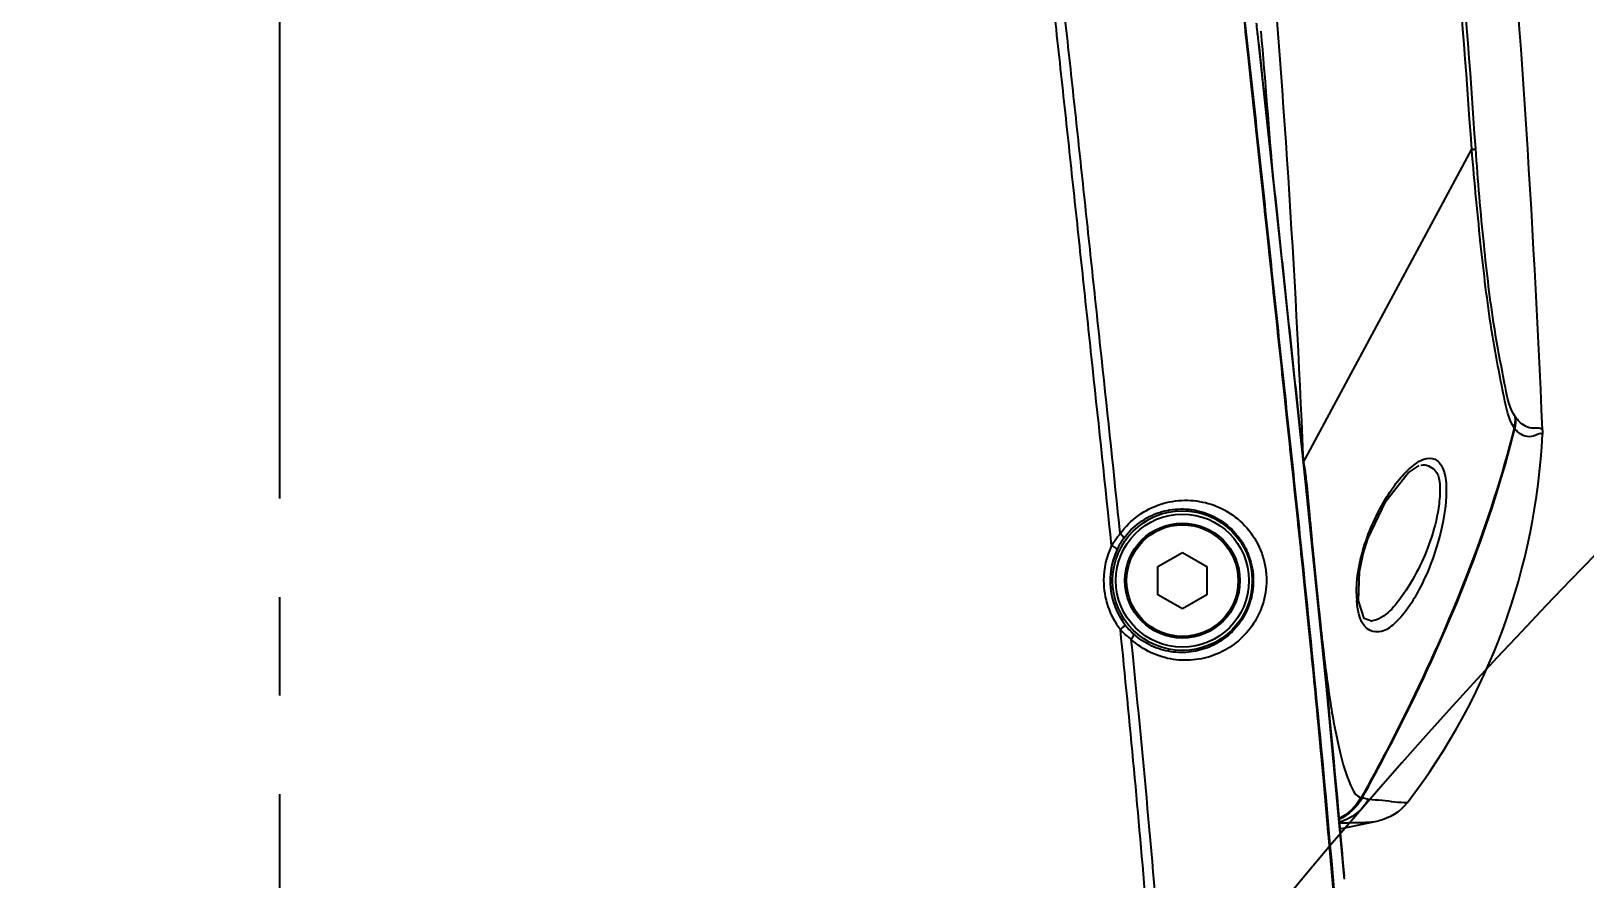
# Model space of a CAD drawing. Header units: millimetres. Extents: x 4086 to 8300, y 123 to 1549.
# Drawn here: x 7767.35 to 7791.01, y 1172.76 to 1185.67 of the extents above; entities that cross this region are included whole.
import ezdxf

# ---------------------------------------------------------------- set-up
doc = ezdxf.new("R2010")
doc.units = ezdxf.units.MM
doc.linetypes.add('CENTER', pattern=[0.6, 0.375, -0.075, 0.075, -0.075])
for name, color, linetype in [('中心线', 7, 'Continuous'), ('外形图', 7, 'Continuous'), ('尺寸标注', 7, 'Continuous'), ('运动范围', 7, 'Continuous')]:
    doc.layers.add(name, color=color, linetype=linetype)
doc.styles.add('思源黑', font='SourceHanSansCN-Normal.ttf')
doc.dimstyles.new('尺寸标注_1_4比例', dxfattribs={"dimtxt": 7, "dimasz": 6, "dimexe": 2, "dimexo": 1.5, "dimgap": 1, "dimtad": 1, "dimdec": 1, "dimlfac": 4, "dimdsep": 46, "dimtxsty": '思源黑', "dimcen": 0.09, "dimadec": 0, "dimazin": 0, "dimtp": 0.01, "dimtm": 0.01, "dimtfac": 1, "dimtdec": 1, "dimtofl": 0, "dimtmove": 0, "dimatfit": 3, "dimfxl": 1, "dimtolj": 1, "dimarcsym": 0})

# ---------------------------------------------------------------- blocks, each defined once
blk = doc.blocks.new('*D786')
at = {"layer": 'Defpoints', "color": 0}
for p in [(7797.579, 1186.055), (7786.133, 1103.555), (7962.414, 1103.555)]:
    blk.add_point(p, dxfattribs=at)
at = {"layer": '尺寸标注', "color": 0, "lineweight": -2}
for p, q in [((7799.079, 1186.055), (7964.414, 1186.055)), ((7962.414, 1180.055), (7962.414, 1109.555)), ((7787.633, 1103.555), (7964.414, 1103.555))]:
    blk.add_line(p, q, dxfattribs=at)
at = {"layer": '尺寸标注', "color": 0}
for points in [[(7963.414, 1180.055), (7961.414, 1180.055), (7962.414, 1186.055)], [(7961.414, 1109.555), (7963.414, 1109.555), (7962.414, 1103.555)]]:
    blk.add_solid(points, dxfattribs=at)
at = {"layer": '尺寸标注', "color": 0, "insert": (7957.785, 1144.805), "char_height": 7, "attachment_point": 5, "rotation": 90, "style": '思源黑'}
blk.add_mtext('\\A1;330', dxfattribs=at)
blk = doc.blocks.new('*D793')
at = {"layer": 'Defpoints', "color": 0}
for p in [(7771.133, 1271.641), (7552.914, 959.632), (7712.796, 959.632)]:
    blk.add_point(p, dxfattribs=at)
at = {"layer": '尺寸标注', "color": 0, "lineweight": -2}
for p, q in [((7769.633, 1271.641), (7550.914, 1271.641)), ((7552.914, 1265.641), (7552.914, 965.632)), ((7711.296, 959.632), (7550.914, 959.632))]:
    blk.add_line(p, q, dxfattribs=at)
at = {"layer": '尺寸标注', "color": 0}
for points in [[(7553.914, 1265.641), (7551.914, 1265.641), (7552.914, 1271.641)], [(7551.914, 965.632), (7553.914, 965.632), (7552.914, 959.632)]]:
    blk.add_solid(points, dxfattribs=at)
at = {"layer": '尺寸标注', "color": 0, "insert": (7548.289, 1115.636), "char_height": 7, "attachment_point": 5, "rotation": 90, "style": '思源黑'}
blk.add_mtext('\\A1;1248', dxfattribs=at)

msp = doc.modelspace()

# ---------------------------------------------------------------- linework, layer by layer
at = {"layer": '中心线', "linetype": 'CENTER', "ltscale": 20}
msp.add_line((7771.1327, 1186.0546), (7771.1327, 1108.957), dxfattribs=at)
at = {"layer": '外形图'}
for p, q in [((7786.0236, 1185.6657), (7786.0233, 1185.6686)), ((7786.4002, 1182.1632), (7786.0236, 1185.6657)), ((7786.0238, 1185.6635), (7786.0236, 1185.6657)), ((7786.0274, 1185.6271), (7786.0238, 1185.6635)), ((7786.2838, 1181.5807), (7786.047, 1183.7955)), ((7786.7195, 1179.0995), (7789.2877, 1183.8726)), ((7789.9584, 1179.788), (7789.9528, 1179.7957)), ((7788.3214, 1178.9462), (7788.4879, 1179.0573)), ((7784.5103, 1177.5196), (7784.8827, 1177.7346)), ((7784.8827, 1177.7346), (7785.2551, 1177.5196)), ((7784.5103, 1177.0896), (7784.5103, 1177.5196)), ((7785.2551, 1177.5196), (7785.2551, 1177.0896)), ((7784.8827, 1176.8746), (7784.5103, 1177.0896)), ((7785.2551, 1177.0896), (7784.8827, 1176.8746)), ((7787.76, 1176.6859), (7787.7509, 1176.6842)), ((7787.6109, 1173.9999), (7787.6196, 1173.9975)), ((7787.621, 1174), (7787.7156, 1173.9742)), ((7787.2781, 1173.5237), (7787.8662, 1173.6473)), ((7787.3449, 1172.8015), (7787.3445, 1172.8015)), ((7787.3484, 1172.7565), (7787.3445, 1172.8015)), ((7787.3488, 1172.7566), (7787.3449, 1172.8015))]:
    msp.add_line(p, q, dxfattribs=at)
for points in [[(7786.047, 1183.7955), (7785.9912, 1184.3164), (7785.9367, 1184.8232), (7785.8833, 1185.3156), (7785.8312, 1185.7923), (7785.7804, 1186.2512), (7785.7307, 1186.6903), (7785.6816, 1187.1095), (7785.6326, 1187.5105), (7785.5835, 1187.8951), (7785.5346, 1188.265), (7785.4868, 1188.6219), (7785.4368, 1188.9679), (7785.3799, 1189.2978)], [(7787.3449, 1172.8015), (7787.0775, 1175.6935), (7786.7571, 1178.8156), (7786.4002, 1182.1632)], [(7787.1976, 1172.4082), (7787.1179, 1173.3291), (7787.0405, 1174.1924), (7786.9655, 1174.9993), (7786.892, 1175.7629), (7786.8196, 1176.4912), (7786.7483, 1177.19), (7786.6781, 1177.8652), (7786.6091, 1178.522), (7786.5413, 1179.1625), (7786.4749, 1179.7878), (7786.4099, 1180.3986), (7786.2838, 1181.5807)], [(7790.3652, 1179.6029), (7790.3658, 1179.5803), (7790.3658, 1179.5576), (7790.365, 1179.535)], [(7787.6357, 1177.7124), (7787.7073, 1177.9402), (7787.9812, 1178.5157), (7788.3214, 1178.9462)], [(7787.5622, 1176.9989), (7787.5778, 1177.4414), (7787.6357, 1177.7124)], [(7787.76, 1176.6859), (7787.6514, 1176.7279), (7787.5622, 1176.9989)]]:
    msp.add_lwpolyline(points, dxfattribs=at)
for radius in [1.0634, 1.0134, 0.875, 0.85]:
    msp.add_circle((7784.8827, 1177.3046), radius, dxfattribs=at)
for centre, radius, start, end in [((7580.1977, 1170.6646), 210.3575, 2.435308, 7.760472), ((7541.2571, 1166.7586), 248.6204, 3.947142, 7.332745), ((7539.8053, 1166.6795), 250.1354, 3.944738, 7.305672), ((7783.2819, 1185.3748), 2.7571, 5.2501, 6.01098), ((6823.2063, 1106.2846), 966.1435, 4.5787898, 4.7133611), ((7780.3764, 1180.016), 10.0002, 322.47479, 357.24283), ((7790.0919, 1179.7384), 0.1905, 216.39998, 219.28367), ((7784.9039, 1177.3066), 1.2209, 154.24944, 179.95766), ((7784.8776, 1177.3041), 1.0979, 154.30413, 217.61374), ((7784.8613, 1177.312), 1.0797, 144.28363, 154.30921), ((7882.185, 1186.9156), 95.7547, 185.344626, 186.047486), ((7784.9035, 1177.3068), 1.2206, 179.96533, 217.67125), ((7789.1058, 1177.1223), 1.5727, 180.50961, 182.48553), ((7851.6213, 1183.7118), 65.0235, 186.077377, 186.24167), ((7788.9627, 1177.116), 1.4295, 182.4841, 184.66666), ((7784.8613, 1177.2911), 1.077, 217.59662, 227.64108), ((7836.6269, 1182.0706), 49.9396, 186.24031, 186.48458)]:
    msp.add_arc(centre, radius, start, end, dxfattribs=at)
for points, knots in [([(7761.6483, 1143.9202), (7761.6394, 1144.253), (7761.6176, 1144.9183), (7761.5873, 1145.9157), (7761.5608, 1146.9122), (7761.5269, 1148.239), (7761.4849, 1149.8952), (7761.4343, 1151.88), (7761.3743, 1153.8611), (7761.2662, 1156.4957), (7761.0971, 1159.1243), (7760.8466, 1161.7428), (7760.6169, 1163.6993), (7760.3484, 1165.6493), (7760.0487, 1167.5935), (7759.7262, 1169.533), (7759.3871, 1171.4691), (7759.0329, 1173.4021), (7758.6605, 1175.3316), (7758.3288, 1176.9353), (7758.047, 1178.2149), (7757.8263, 1179.1726), (7757.5939, 1180.1275), (7757.3492, 1181.0793), (7757.0984, 1182.0299), (7756.8594, 1182.9838), (7756.6637, 1183.9478), (7756.5413, 1184.9244), (7756.497, 1185.9083), (7756.5215, 1186.8942), (7756.6116, 1187.8781), (7756.8199, 1189.181), (7757.2452, 1190.7805), (7758.0096, 1192.6124), (7759.0148, 1194.3231), (7760.2421, 1195.8814), (7761.6676, 1197.2608), (7763.2661, 1198.4367), (7765.0101, 1199.3855), (7766.8661, 1200.0895), (7768.1563, 1200.3883), (7768.8072, 1200.4934)], [0, 0, 0, 0, 0.0158075, 0.0315982, 0.0473725, 0.0631316, 0.0946059, 0.1260223, 0.1573847, 0.1886988, 0.2511993, 0.2823969, 0.3135655, 0.344711, 0.3758373, 0.4069479, 0.4380488, 0.4691461, 0.5002413, 0.5313361, 0.5468868, 0.5624404, 0.5779918, 0.5935402, 0.6090968, 0.6246633, 0.640218, 0.6557655, 0.6713346, 0.6869311, 0.7025521, 0.7181996, 0.749533, 0.7808609, 0.8121498, 0.8434381, 0.8747382, 0.9060368, 0.9373566, 0.9686954, 1, 1, 1, 1]), ([(7785.3568, 1196.1492), (7785.6833, 1193.334), (7786.2089, 1187.6919), (7786.6044, 1182.0382), (7786.7152, 1179.2086)], [0, 0, 0, 0, 0.5002048, 1, 1, 1, 1]), ([(7785.3851, 1189.2987), (7785.4311, 1189.0592), (7785.483, 1188.6967), (7785.5464, 1188.213), (7785.5942, 1187.85), (7785.6415, 1187.4869), (7785.702, 1187.0023), (7785.7715, 1186.3958), (7785.8496, 1185.6674), (7785.9284, 1184.939), (7786.0079, 1184.2104), (7786.1128, 1183.2389), (7786.241, 1182.0242), (7786.3961, 1180.5667), (7786.5525, 1179.1094), (7786.7581, 1177.1666), (7787.0016, 1174.7373), (7787.2601, 1171.8193), (7787.4873, 1168.8987), (7787.6892, 1165.9755), (7787.8669, 1163.0491), (7788.0186, 1160.1187), (7788.1444, 1157.1836), (7788.2465, 1154.2438), (7788.3258, 1151.2991), (7788.3807, 1148.3497), (7788.4127, 1145.3961), (7788.4228, 1143.4255), (7788.4208, 1142.4396)], [0, 0, 0, 0, 0.0155737, 0.0233585, 0.0311487, 0.0389429, 0.0467377, 0.0623251, 0.0779128, 0.0935054, 0.1091019, 0.1246989, 0.1558905, 0.1870817, 0.2182713, 0.2494556, 0.3118037, 0.3741358, 0.4364679, 0.4988147, 0.5611952, 0.6236317, 0.6861431, 0.7487403, 0.8114259, 0.874199, 0.9370586, 1, 1, 1, 1]), ([(7788.4142, 1143.8502), (7788.4113, 1144.326), (7788.404, 1145.2773), (7788.3921, 1146.704), (7788.3753, 1148.1297), (7788.3521, 1149.5546), (7788.3231, 1150.9785), (7788.2778, 1152.8753), (7788.2082, 1155.2442), (7788.102, 1158.0842), (7787.9731, 1160.9211), (7787.8215, 1163.7552), (7787.6458, 1166.5869), (7787.4437, 1169.4166), (7787.215, 1172.2448), (7787.0063, 1174.6005), (7786.8213, 1176.484), (7786.6753, 1177.8964), (7786.5258, 1179.3087), (7786.3754, 1180.7211), (7786.2245, 1182.1335), (7786.0737, 1183.546), (7785.9476, 1184.7229), (7785.8453, 1185.6641), (7785.7675, 1186.3697), (7785.6867, 1187.0747), (7785.5995, 1187.7788), (7785.5059, 1188.4817), (7785.4422, 1188.9502), (7785.401, 1189.1828)], [0, 0, 0, 0, 0.0313971, 0.062778, 0.0941409, 0.1254848, 0.1568105, 0.1881189, 0.2506861, 0.3131932, 0.3756513, 0.4380724, 0.5004713, 0.5628648, 0.6252697, 0.6876968, 0.7189207, 0.750152, 0.7813901, 0.8126333, 0.843879, 0.8751247, 0.9063655, 0.921983, 0.9375978, 0.953208, 0.9688116, 0.9844114, 1, 1, 1, 1]), ([(7783.9364, 1178.0203), (7783.8426, 1178.9086), (7783.7015, 1180.241), (7783.5116, 1182.0174), (7783.3696, 1183.3496), (7783.2508, 1184.4598), (7783.1541, 1185.3478), (7783.0808, 1186.0137), (7783.0046, 1186.6793), (7782.9368, 1187.2334), (7782.8787, 1187.6762), (7782.8339, 1188.0082), (7782.7902, 1188.3403), (7782.7574, 1188.5612), (7782.7382, 1188.6712)], [0, 0, 0, 0, 0.2500004, 0.3750006, 0.5000008, 0.625001, 0.6875011, 0.7500012, 0.8125012, 0.8750011, 0.9062512, 0.9375012, 0.9687513, 1, 1, 1, 1]), ([(7783.8042, 1177.837), (7783.7092, 1178.7384), (7783.5659, 1180.0905), (7783.3729, 1181.893), (7783.2283, 1183.2449), (7783.1075, 1184.3715), (7783.0095, 1185.2726), (7782.9354, 1185.9483), (7782.8587, 1186.6238), (7782.7907, 1187.1862), (7782.7324, 1187.6356), (7782.6874, 1187.9726), (7782.6436, 1188.3096), (7782.611, 1188.5339), (7782.592, 1188.6456)], [0, 0, 0, 0, 0.2500003, 0.3750005, 0.5000007, 0.6250009, 0.6875009, 0.750001, 0.8125011, 0.875001, 0.906251, 0.937501, 0.9687511, 1, 1, 1, 1]), ([(7786.0233, 1185.6686), (7786.0222, 1185.6794), (7786.0183, 1185.7204), (7786.0144, 1185.7614), (7786.012, 1185.7916)], [0, 0, 0, 0, 0.2632522, 1, 1, 1, 1]), ([(7786.0274, 1185.6271), (7786.0854, 1185.093), (7786.2021, 1184.0249), (7786.3723, 1182.4223), (7786.5426, 1180.8196), (7786.7144, 1179.2171), (7786.8839, 1177.6144), (7787.1018, 1175.4766), (7787.2516, 1173.8719), (7787.3445, 1172.8015)], [0, 0, 0, 0, 0.1249994, 0.2500015, 0.3750038, 0.500006, 0.6250061, 0.7500033, 1, 1, 1, 1]), ([(7789.2877, 1183.8726), (7789.3008, 1183.8749), (7789.3349, 1183.8656), (7789.325, 1183.8851), (7789.3228, 1183.8852)], [0, 0, 0, 0, 0.8604241, 1, 1, 1, 1]), ([(7789.9386, 1179.6256), (7789.8461, 1179.7636), (7789.7481, 1180.2568), (7789.571, 1181.1542), (7789.4203, 1182.421), (7789.3302, 1183.3646), (7789.2877, 1183.8726)], [0, 0, 0, 0, 0.1156929, 0.3387533, 0.644899, 1, 1, 1, 1]), ([(7789.9528, 1179.7957), (7789.8624, 1179.9261), (7789.7706, 1180.4018), (7789.6012, 1181.2642), (7789.4621, 1182.4865), (7789.3819, 1183.397), (7789.3481, 1183.8874)], [0, 0, 0, 0, 0.1148187, 0.3377358, 0.644421, 1, 1, 1, 1]), ([(7790.0078, 1179.73), (7789.9995, 1179.7387), (7789.9825, 1179.7576), (7789.9665, 1179.7774), (7789.9584, 1179.788)], [0, 0, 0, 0, 0.4753717, 1, 1, 1, 1]), ([(7790.3652, 1179.603), (7790.3365, 1179.6367), (7790.1828, 1179.6008), (7790.0654, 1179.6699), (7790.0078, 1179.73)], [0, 0, 0, 0, 0.3474343, 1, 1, 1, 1]), ([(7787.6108, 1173.9996), (7787.8755, 1174.4764), (7788.813, 1176.2784), (7789.5762, 1178.1834), (7789.9386, 1179.6256)], [0, 0, 0, 0, 0.2683139, 1, 1, 1, 1]), ([(7787.6197, 1173.9977), (7787.8848, 1174.4733), (7788.8233, 1176.2722), (7789.585, 1178.1759), (7789.9444, 1179.6175)], [0, 0, 0, 0, 0.2681804, 1, 1, 1, 1]), ([(7789.9935, 1179.566), (7789.9851, 1179.5735), (7789.9682, 1179.5902), (7789.9524, 1179.6079), (7789.9444, 1179.6175)], [0, 0, 0, 0, 0.4746742, 1, 1, 1, 1]), ([(7790.365, 1179.535), (7790.3272, 1179.5617), (7790.1933, 1179.4577), (7790.0534, 1179.5116), (7789.9935, 1179.566)], [0, 0, 0, 0, 0.3640078, 1, 1, 1, 1]), ([(7788.0425, 1178.653), (7788.1009, 1178.7402), (7788.2166, 1178.895), (7788.4032, 1179.0726), (7788.585, 1179.1836), (7788.7868, 1179.1514), (7788.8873, 1178.9415), (7788.9207, 1178.533), (7788.8546, 1178.1804), (7788.787, 1177.9356)], [0, 0, 0, 0, 0.1449679, 0.2652635, 0.3570438, 0.428435, 0.5170635, 0.6490593, 1, 1, 1, 1]), ([(7788.5147, 1179.0642), (7788.5887, 1179.0797), (7788.8149, 1178.9811), (7788.8039, 1178.7484), (7788.8011, 1178.6267)], [0, 0, 0, 0, 0.3833862, 1, 1, 1, 1]), ([(7783.9364, 1178.0203), (7784.0129, 1178.1264), (7784.1987, 1178.312), (7784.5436, 1178.4854), (7784.9146, 1178.5462), (7785.2826, 1178.4972), (7785.6239, 1178.3415), (7785.9132, 1178.0815), (7786.0783, 1177.7877), (7786.1493, 1177.5223), (7786.1616, 1177.3823), (7786.1615, 1177.3123)], [0, 0, 0, 0, 0.1278079, 0.2513407, 0.3714272, 0.4896422, 0.608866, 0.7326324, 0.8635716, 0.9315639, 1, 1, 1, 1]), ([(7787.6185, 1177.7165), (7787.6422, 1177.8044), (7787.747, 1178.1318), (7787.9022, 1178.4432), (7788.0425, 1178.653)], [0, 0, 0, 0, 0.265119, 1, 1, 1, 1]), ([(7788.8011, 1178.6267), (7788.8, 1178.5749), (7788.7821, 1178.351), (7788.7275, 1178.1315), (7788.6743, 1177.9675)], [0, 0, 0, 0, 0.2310633, 1, 1, 1, 1]), ([(7783.9847, 1177.9423), (7784.0531, 1178.0374), (7784.2187, 1178.2033), (7784.5252, 1178.3584), (7784.8537, 1178.4128), (7785.1788, 1178.3689), (7785.4806, 1178.2304), (7785.6919, 1178.0394), (7785.8241, 1177.8457), (7785.9285, 1177.6206), (7785.9621, 1177.4308), (7785.9623, 1177.3046)], [0, 0, 0, 0, 0.1283383, 0.2515445, 0.3706596, 0.4875983, 0.6057293, 0.7291831, 0.7942893, 0.8616915, 1, 1, 1, 1]), ([(7783.8042, 1177.837), (7783.8139, 1177.8535), (7783.8538, 1177.9175), (7783.8995, 1177.9778), (7783.9364, 1178.0203)], [0, 0, 0, 0, 0.2540326, 1, 1, 1, 1]), ([(7783.9364, 1178.0203), (7783.9449, 1178.0128), (7783.9599, 1177.9983), (7783.9769, 1177.9765), (7783.9868, 1177.9585), (7783.987, 1177.946), (7783.9847, 1177.9423)], [0, 0, 0, 0, 0.3573742, 0.651139, 0.8631691, 1, 1, 1, 1]), ([(7783.8042, 1177.837), (7783.8159, 1177.831), (7783.837, 1177.8197), (7783.8635, 1177.8037), (7783.8801, 1177.7917), (7783.8872, 1177.7845), (7783.8887, 1177.7812), (7783.8884, 1177.7801)], [0, 0, 0, 0, 0.382926, 0.6965197, 0.906854, 0.9672075, 1, 1, 1, 1]), ([(7788.787, 1177.9356), (7788.7136, 1177.6695), (7788.5711, 1177.2986), (7788.3182, 1176.8749), (7788.1308, 1176.6557), (7787.9405, 1176.5128), (7787.6088, 1176.5318), (7787.5516, 1176.8338), (7787.538, 1176.9997)], [0, 0, 0, 0, 0.3497289, 0.4989641, 0.6220642, 0.7158197, 0.7890709, 1, 1, 1, 1]), ([(7788.6743, 1177.9675), (7788.576, 1177.6645), (7788.3521, 1177.1984), (7787.9725, 1176.7297), (7787.76, 1176.6859)], [0, 0, 0, 0, 0.594839, 1, 1, 1, 1]), ([(7786.1615, 1177.3123), (7786.1615, 1177.1853), (7786.1222, 1176.9359), (7785.9569, 1176.607), (7785.7145, 1176.3505), (7785.4188, 1176.1748), (7785.0875, 1176.0854), (7784.7389, 1176.0889), (7784.3964, 1176.1923), (7784.1942, 1176.3272), (7784.1045, 1176.4088)], [0, 0, 0, 0, 0.1349455, 0.2633068, 0.385761, 0.5051819, 0.6245663, 0.7461248, 0.8710442, 1, 1, 1, 1]), ([(7785.9623, 1177.3046), (7785.9625, 1177.1897), (7785.9271, 1176.965), (7785.7795, 1176.67), (7785.565, 1176.4411), (7785.3038, 1176.2846), (7785.0109, 1176.2049), (7784.7017, 1176.2084), (7784.3966, 1176.3011), (7784.216, 1176.422), (7784.1357, 1176.4952)], [0, 0, 0, 0, 0.1370288, 0.2659932, 0.3879358, 0.5063118, 0.6246105, 0.7454509, 0.870295, 1, 1, 1, 1]), ([(7783.9374, 1176.5608), (7783.9476, 1176.5691), (7783.9659, 1176.5846), (7783.9886, 1176.6057), (7784.0023, 1176.6209), (7784.0077, 1176.6294), (7784.0086, 1176.633), (7784.008, 1176.634)], [0, 0, 0, 0, 0.3828384, 0.6963944, 0.906741, 0.9671295, 1, 1, 1, 1]), ([(7785.5466, 1142.4201), (7785.5492, 1142.7762), (7785.5485, 1143.4886), (7785.5385, 1144.9133), (7785.5258, 1146.6941), (7785.4988, 1148.831), (7785.4578, 1150.9677), (7785.4056, 1153.1042), (7785.3192, 1155.9523), (7785.1795, 1159.5114), (7784.995, 1163.0685), (7784.8206, 1165.9126), (7784.6754, 1168.0447), (7784.5398, 1169.8205), (7784.4247, 1171.2405), (7784.3064, 1172.6603), (7784.1498, 1174.4343), (7784.0103, 1175.8522), (7783.9374, 1176.5608)], [0, 0, 0, 0, 0.0312499, 0.0624999, 0.125, 0.1874999, 0.2499999, 0.3124999, 0.3749999, 0.4999995, 0.624999, 0.6874993, 0.7499994, 0.8124994, 0.8437496, 0.8749999, 0.9374999, 1, 1, 1, 1]), ([(7784.1045, 1176.4088), (7784.0898, 1176.42), (7784.0307, 1176.4668), (7783.9758, 1176.5189), (7783.9374, 1176.5608)], [0, 0, 0, 0, 0.2452908, 1, 1, 1, 1]), ([(7784.1045, 1176.4088), (7784.1113, 1176.418), (7784.123, 1176.4353), (7784.1352, 1176.4602), (7784.1411, 1176.4799), (7784.1387, 1176.4921), (7784.1357, 1176.4952)], [0, 0, 0, 0, 0.3572482, 0.6509626, 0.8630268, 1, 1, 1, 1]), ([(7785.4776, 1155.7626), (7785.4165, 1157.4861), (7785.3062, 1160.0708), (7785.1205, 1163.515), (7784.9621, 1166.0971), (7784.7821, 1168.6778), (7784.5771, 1171.2566), (7784.3577, 1173.8343), (7784.1923, 1175.551), (7784.1045, 1176.4088)], [0, 0, 0, 0, 0.2499989, 0.3749991, 0.4999995, 0.6249995, 0.7499998, 0.875, 1, 1, 1, 1]), ([(7787.0068, 1176.4306), (7787.0444, 1176.1008), (7787.1158, 1175.5189), (7787.2559, 1174.7529), (7787.3887, 1174.2898), (7787.52, 1174.0226), (7787.5996, 1174.0027)], [0, 0, 0, 0, 0.3932727, 0.6998774, 0.9028148, 1, 1, 1, 1]), ([(7787.5999, 1174.0033), (7787.6017, 1174.0025), (7787.6052, 1174.0011), (7787.6089, 1174), (7787.6107, 1173.9995)], [0, 0, 0, 0, 0.5074042, 1, 1, 1, 1]), ([(7787.7165, 1173.9758), (7787.785, 1173.971), (7787.9822, 1173.9576), (7788.1784, 1173.9258), (7788.3074, 1173.9248)], [0, 0, 0, 0, 0.3474869, 1, 1, 1, 1]), ([(7787.27, 1173.6123), (7787.3368, 1173.615), (7787.5353, 1173.6246), (7787.7368, 1173.6201), (7787.8662, 1173.6473)], [0, 0, 0, 0, 0.3360765, 1, 1, 1, 1])]:
    msp.add_open_spline(points, degree=3, knots=knots, dxfattribs=at)
for points in [[(7789.9386, 1179.6256), (7789.9497, 1179.681), (7789.9588, 1179.7393), (7789.9486, 1179.7949)], [(7789.9444, 1179.6175), (7789.9555, 1179.673), (7789.9645, 1179.7315), (7789.9541, 1179.7872)], [(7786.7312, 1179.0617), (7786.7433, 1179.0196), (7786.7517, 1178.9757), (7786.7516, 1178.9319)], [(7786.7552, 1178.932), (7786.7734, 1178.7756), (7786.7886, 1178.6188), (7786.8033, 1178.4621)], [(7786.8033, 1178.4621), (7786.8106, 1178.3842), (7786.8178, 1178.3063), (7786.825, 1178.2283)], [(7786.825, 1178.2283), (7786.8322, 1178.151), (7786.8394, 1178.0737), (7786.8466, 1177.9965)], [(7787.539, 1177.2694), (7787.5509, 1177.4203), (7787.5792, 1177.5703), (7787.6185, 1177.7165)], [(7787.5331, 1177.1083), (7787.5327, 1177.162), (7787.5348, 1177.2159), (7787.539, 1177.2694)], [(7787.5996, 1174.0027), (7787.5269, 1173.8651), (7787.404, 1173.7461), (7787.2639, 1173.6785)], [(7787.6108, 1173.9996), (7787.536, 1173.8595), (7787.4087, 1173.739), (7787.2644, 1173.6724)], [(7787.6197, 1173.9977), (7787.5434, 1173.8553), (7787.4125, 1173.7332), (7787.265, 1173.6675)], [(7787.7165, 1173.9758), (7787.6236, 1173.8099), (7787.452, 1173.6738), (7787.269, 1173.6221)], [(7788.3074, 1173.9248), (7788.2016, 1173.787), (7788.0362, 1173.683), (7787.8662, 1173.6473)]]:
    msp.add_open_spline(points, degree=3, dxfattribs=at)
at = {"layer": '运动范围'}
for centre, radius, start, end in [((7771.1327, 1103.5546), 168.0862, 10, 225), ((7852.3793, 1117.8806), 85.5862, 116.709837, 163.290163)]:
    msp.add_arc(centre, radius, start, end, dxfattribs=at)

# ---------------------------------------------------------------- dimensions: what is measured, and where the dimension line sits
at = {"layer": '尺寸标注'}
for base, p1, p2, picture, middle in [((7552.9138, 959.6321), (7771.1327, 1271.6408), (7712.7964, 959.6321), '*D793', (7552.9138, 1115.6364)), ((7962.4137, 1103.5546), (7797.5793, 1186.0546), (7786.1327, 1103.5546), '*D786', (7962.4137, 1144.8046))]:
    dim = msp.add_linear_dim(base=base, p1=p1, p2=p2, angle=90, dimstyle='尺寸标注_1_4比例', dxfattribs=at)
    dim.commit()
    dim.dimension.update_dxf_attribs({"geometry": picture, "text_midpoint": middle, "dimtype": 160})

doc.saveas('drawing.dxf')
